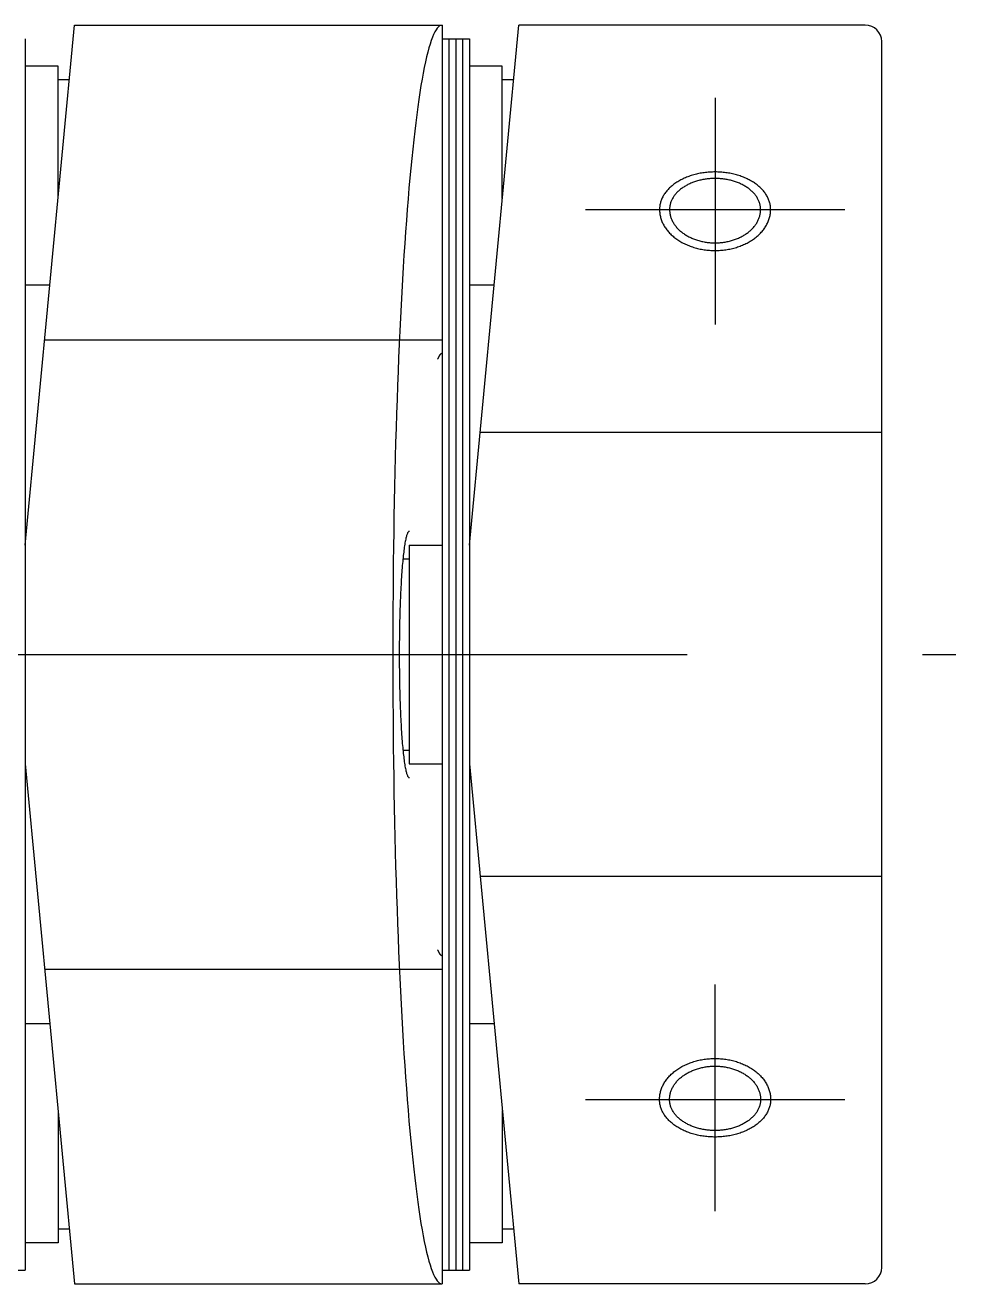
# Model space of a CAD drawing. Extents: x -19 to 116, y -33 to 19.
# Drawn here: x 44.85 to 69.98, y -17 to 17 of the extents above; entities that cross this region are included whole.
import ezdxf

# ---------------------------------------------------------------- set-up
doc = ezdxf.new("R2010")
doc.units = 0
doc.linetypes.add('CENTER', pattern=[50.8, 31.75, -6.35, 6.35, -6.35])
doc.linetypes.add('DASHED', pattern=[19.05, 12.7, -6.35])
doc.layers.get('0').update_dxf_attribs({"linetype": 'CONTINUOUS'})
doc.layers.add('CENTER', color=1, linetype='CENTER')

msp = doc.modelspace()

# ---------------------------------------------------------------- linework, layer by layer
at = {"color": 7, "linetype": 'CONTINUOUS'}
for p, q in [((56.105, 17), (56.105, -17)), ((44.849, 2.957), (46.179, 17)), ((46.179, 17), (56.105, 17)), ((56.844, 2.957), (58.175, 17)), ((67.534, 17), (58.175, 17)), ((44.849, 16.63), (44.849, -16.63)), ((56.105, 16.63), (56.844, 16.63)), ((56.29, 16.63), (56.29, -16.63)), ((56.475, 16.63), (56.475, -16.63)), ((56.66, 16.63), (56.66, -16.63)), ((56.844, 16.63), (56.844, -16.63)), ((67.978, -16.557), (67.978, 16.557)), ((45.736, 15.891), (44.849, 15.891)), ((45.736, 12.319), (45.736, 15.891)), ((57.731, 15.891), (56.844, 15.891)), ((57.731, 12.319), (57.731, 15.891)), ((46.039, 15.522), (45.736, 15.522)), ((58.035, 15.522), (57.731, 15.522)), ((45.514, 9.978), (44.849, 9.978)), ((57.51, 9.978), (56.844, 9.978)), ((55.218, 2.957), (55.218, -2.957)), ((55.218, 2.957), (56.105, 2.957)), ((55.049, 2.587), (55.218, 2.587)), ((56.105, 0), (56.105, -17)), ((55.049, -2.587), (55.218, -2.587)), ((44.849, -2.957), (46.179, -17)), ((55.218, -2.957), (56.105, -2.957)), ((56.844, -2.957), (58.175, -17)), ((56.105, -8.13), (56.105, -17)), ((45.514, -9.978), (44.849, -9.978)), ((57.51, -9.978), (56.844, -9.978)), ((45.736, -12.319), (45.736, -15.891)), ((57.731, -12.319), (57.731, -15.891)), ((46.039, -15.522), (45.736, -15.522)), ((58.035, -15.522), (57.731, -15.522)), ((45.736, -15.891), (44.849, -15.891)), ((57.731, -15.891), (56.844, -15.891)), ((44.11, -16.63), (44.849, -16.63)), ((56.105, -16.63), (56.844, -16.63)), ((46.179, -17), (56.105, -17)), ((67.534, -17), (58.175, -17))]:
    msp.add_line(p, q, dxfattribs=at)
at = {"color": 3, "linetype": 'DASHED'}
for p, q in [((45.374, 8.5), (56.105, 8.5)), ((67.978, 6), (57.133, 6)), ((67.978, -6), (57.133, -6)), ((45.374, -8.5), (56.105, -8.5))]:
    msp.add_line(p, q, dxfattribs=at)
at = {"color": 7, "linetype": 'CONTINUOUS'}
for points in [[(56.105, 17, 0), (56.072, 16.995, 0), (56.04, 16.98, 0), (56.007, 16.954, 0), (55.975, 16.918, 0), (55.942, 16.872, 0), (55.91, 16.816, 0), (55.878, 16.75, 0), (55.846, 16.673, 0), (55.814, 16.587, 0), (55.782, 16.491, 0), (55.75, 16.384, 0), (55.719, 16.268, 0), (55.688, 16.142, 0), (55.657, 16.006, 0), (55.626, 15.861, 0), (55.596, 15.706, 0), (55.566, 15.542, 0), (55.536, 15.368, 0), (55.507, 15.185, 0), (55.478, 14.993, 0), (55.449, 14.791, 0), (55.421, 14.581, 0), (55.393, 14.363, 0), (55.366, 14.135, 0), (55.339, 13.899, 0), (55.313, 13.655, 0), (55.287, 13.402, 0), (55.261, 13.141, 0), (55.236, 12.873, 0), (55.212, 12.596, 0), (55.188, 12.312, 0), (55.164, 12.021, 0), (55.142, 11.722, 0), (55.119, 11.416, 0), (55.098, 11.104, 0), (55.077, 10.785, 0), (55.056, 10.459, 0), (55.036, 10.127, 0), (55.017, 9.789, 0), (54.999, 9.445, 0), (54.981, 9.095, 0), (54.964, 8.74, 0), (54.948, 8.379, 0), (54.932, 8.014, 0), (54.917, 7.643, 0), (54.903, 7.268, 0), (54.889, 6.889, 0), (54.876, 6.506, 0), (54.864, 6.118, 0), (54.852, 5.727, 0), (54.842, 5.333, 0), (54.832, 4.935, 0), (54.823, 4.534, 0), (54.815, 4.131, 0), (54.807, 3.725, 0), (54.8, 3.317, 0), (54.794, 2.906, 0), (54.789, 2.494, 0), (54.785, 2.081, 0), (54.781, 1.666, 0), (54.778, 1.251, 0), (54.776, 0.834, 0), (54.775, 0.417, 0), (54.775, 0, 0), (54.775, -0.417, 0), (54.776, -0.834, 0), (54.778, -1.251, 0), (54.781, -1.666, 0), (54.785, -2.081, 0), (54.789, -2.494, 0), (54.794, -2.906, 0), (54.8, -3.317, 0), (54.807, -3.725, 0), (54.815, -4.131, 0), (54.823, -4.534, 0), (54.832, -4.935, 0), (54.842, -5.333, 0), (54.852, -5.727, 0), (54.864, -6.118, 0), (54.876, -6.506, 0), (54.889, -6.889, 0), (54.903, -7.268, 0), (54.917, -7.643, 0), (54.932, -8.014, 0), (54.948, -8.379, 0), (54.964, -8.74, 0), (54.981, -9.095, 0), (54.999, -9.445, 0), (55.017, -9.789, 0), (55.036, -10.127, 0), (55.056, -10.459, 0), (55.077, -10.785, 0), (55.098, -11.104, 0), (55.119, -11.416, 0), (55.142, -11.722, 0), (55.164, -12.021, 0), (55.188, -12.312, 0), (55.212, -12.596, 0), (55.236, -12.873, 0), (55.261, -13.141, 0), (55.287, -13.402, 0), (55.313, -13.655, 0), (55.339, -13.899, 0), (55.366, -14.135, 0), (55.393, -14.363, 0), (55.421, -14.581, 0), (55.449, -14.791, 0), (55.478, -14.993, 0), (55.507, -15.185, 0), (55.536, -15.368, 0), (55.566, -15.542, 0), (55.596, -15.706, 0), (55.626, -15.861, 0), (55.657, -16.006, 0), (55.688, -16.142, 0), (55.719, -16.268, 0), (55.75, -16.384, 0), (55.782, -16.491, 0), (55.814, -16.587, 0), (55.846, -16.673, 0), (55.878, -16.75, 0), (55.91, -16.816, 0), (55.942, -16.872, 0), (55.975, -16.918, 0), (56.007, -16.954, 0), (56.04, -16.98, 0), (56.072, -16.995, 0), (56.105, -17, 0)], [(64.707, 12.021, 0), (64.707, 12.041, 0), (64.706, 12.062, 0), (64.704, 12.082, 0), (64.701, 12.103, 0), (64.698, 12.123, 0), (64.694, 12.144, 0), (64.689, 12.164, 0), (64.684, 12.184, 0), (64.677, 12.204, 0), (64.67, 12.224, 0), (64.663, 12.244, 0), (64.654, 12.264, 0), (64.645, 12.284, 0), (64.635, 12.303, 0), (64.625, 12.322, 0), (64.614, 12.341, 0), (64.602, 12.36, 0), (64.589, 12.379, 0), (64.576, 12.398, 0), (64.562, 12.416, 0), (64.547, 12.434, 0), (64.532, 12.452, 0), (64.516, 12.469, 0), (64.5, 12.486, 0), (64.483, 12.503, 0), (64.465, 12.52, 0), (64.447, 12.536, 0), (64.428, 12.552, 0), (64.409, 12.568, 0), (64.389, 12.584, 0), (64.368, 12.599, 0), (64.347, 12.613, 0), (64.326, 12.628, 0), (64.303, 12.642, 0), (64.281, 12.655, 0), (64.258, 12.668, 0), (64.234, 12.681, 0), (64.21, 12.694, 0), (64.186, 12.706, 0), (64.161, 12.717, 0), (64.135, 12.729, 0), (64.11, 12.739, 0), (64.084, 12.75, 0), (64.057, 12.76, 0), (64.031, 12.769, 0), (64.003, 12.778, 0), (63.976, 12.787, 0), (63.948, 12.795, 0), (63.92, 12.803, 0), (63.892, 12.81, 0), (63.863, 12.816, 0), (63.835, 12.823, 0), (63.806, 12.828, 0), (63.776, 12.834, 0), (63.747, 12.838, 0), (63.718, 12.843, 0), (63.688, 12.846, 0), (63.658, 12.85, 0), (63.628, 12.852, 0), (63.598, 12.855, 0), (63.568, 12.857, 0), (63.538, 12.858, 0), (63.508, 12.858, 0), (63.478, 12.859, 0), (63.448, 12.858, 0), (63.417, 12.858, 0), (63.387, 12.857, 0), (63.357, 12.855, 0), (63.327, 12.852, 0), (63.297, 12.85, 0), (63.268, 12.846, 0), (63.238, 12.843, 0), (63.208, 12.838, 0), (63.179, 12.834, 0), (63.15, 12.828, 0), (63.121, 12.823, 0), (63.092, 12.816, 0), (63.064, 12.81, 0), (63.035, 12.803, 0), (63.007, 12.795, 0), (62.98, 12.787, 0), (62.952, 12.778, 0), (62.925, 12.769, 0), (62.898, 12.76, 0), (62.872, 12.75, 0), (62.846, 12.739, 0), (62.82, 12.729, 0), (62.795, 12.717, 0), (62.77, 12.706, 0), (62.745, 12.694, 0), (62.721, 12.681, 0), (62.698, 12.668, 0), (62.675, 12.655, 0), (62.652, 12.642, 0), (62.63, 12.628, 0), (62.608, 12.613, 0), (62.587, 12.599, 0), (62.567, 12.584, 0), (62.547, 12.568, 0), (62.527, 12.552, 0), (62.508, 12.536, 0), (62.49, 12.52, 0), (62.472, 12.503, 0), (62.456, 12.486, 0), (62.439, 12.469, 0), (62.423, 12.452, 0), (62.408, 12.434, 0), (62.393, 12.416, 0), (62.38, 12.398, 0), (62.366, 12.379, 0), (62.354, 12.36, 0), (62.342, 12.341, 0), (62.331, 12.322, 0), (62.32, 12.303, 0), (62.31, 12.284, 0), (62.301, 12.264, 0), (62.293, 12.244, 0), (62.285, 12.224, 0), (62.278, 12.204, 0), (62.272, 12.184, 0), (62.266, 12.164, 0), (62.262, 12.144, 0), (62.258, 12.123, 0), (62.254, 12.103, 0), (62.252, 12.082, 0), (62.25, 12.062, 0), (62.249, 12.041, 0), (62.248, 12.021, 0)], [(62.248, 12.021, 0), (62.249, 11.999, 0), (62.25, 11.977, 0), (62.252, 11.954, 0), (62.254, 11.932, 0), (62.258, 11.911, 0), (62.262, 11.889, 0), (62.266, 11.867, 0), (62.272, 11.845, 0), (62.278, 11.823, 0), (62.285, 11.802, 0), (62.293, 11.78, 0), (62.301, 11.759, 0), (62.31, 11.738, 0), (62.32, 11.717, 0), (62.331, 11.697, 0), (62.342, 11.676, 0), (62.354, 11.656, 0), (62.366, 11.636, 0), (62.38, 11.616, 0), (62.393, 11.596, 0), (62.408, 11.577, 0), (62.423, 11.558, 0), (62.439, 11.539, 0), (62.456, 11.52, 0), (62.472, 11.502, 0), (62.49, 11.484, 0), (62.508, 11.467, 0), (62.527, 11.449, 0), (62.547, 11.432, 0), (62.567, 11.416, 0), (62.587, 11.4, 0), (62.608, 11.384, 0), (62.63, 11.368, 0), (62.652, 11.353, 0), (62.675, 11.339, 0), (62.698, 11.324, 0), (62.721, 11.311, 0), (62.745, 11.297, 0), (62.77, 11.284, 0), (62.795, 11.272, 0), (62.82, 11.26, 0), (62.846, 11.248, 0), (62.872, 11.237, 0), (62.898, 11.226, 0), (62.925, 11.216, 0), (62.952, 11.206, 0), (62.98, 11.197, 0), (63.007, 11.188, 0), (63.035, 11.18, 0), (63.064, 11.173, 0), (63.092, 11.165, 0), (63.121, 11.159, 0), (63.15, 11.153, 0), (63.179, 11.147, 0), (63.208, 11.142, 0), (63.238, 11.137, 0), (63.268, 11.133, 0), (63.297, 11.13, 0), (63.327, 11.127, 0), (63.357, 11.124, 0), (63.387, 11.122, 0), (63.417, 11.121, 0), (63.448, 11.12, 0), (63.478, 11.12, 0), (63.508, 11.12, 0), (63.538, 11.121, 0), (63.568, 11.122, 0), (63.598, 11.124, 0), (63.628, 11.127, 0), (63.658, 11.13, 0), (63.688, 11.133, 0), (63.718, 11.137, 0), (63.747, 11.142, 0), (63.776, 11.147, 0), (63.806, 11.153, 0), (63.835, 11.159, 0), (63.863, 11.165, 0), (63.892, 11.173, 0), (63.92, 11.18, 0), (63.948, 11.188, 0), (63.976, 11.197, 0), (64.003, 11.206, 0), (64.031, 11.216, 0), (64.057, 11.226, 0), (64.084, 11.237, 0), (64.11, 11.248, 0), (64.135, 11.26, 0), (64.161, 11.272, 0), (64.186, 11.284, 0), (64.21, 11.297, 0), (64.234, 11.311, 0), (64.258, 11.324, 0), (64.281, 11.339, 0), (64.303, 11.353, 0), (64.326, 11.368, 0), (64.347, 11.384, 0), (64.368, 11.4, 0), (64.389, 11.416, 0), (64.409, 11.432, 0), (64.428, 11.449, 0), (64.447, 11.467, 0), (64.465, 11.484, 0), (64.483, 11.502, 0), (64.5, 11.52, 0), (64.516, 11.539, 0), (64.532, 11.558, 0), (64.547, 11.577, 0), (64.562, 11.596, 0), (64.576, 11.616, 0), (64.589, 11.636, 0), (64.602, 11.656, 0), (64.614, 11.676, 0), (64.625, 11.697, 0), (64.635, 11.717, 0), (64.645, 11.738, 0), (64.654, 11.759, 0), (64.663, 11.78, 0), (64.67, 11.802, 0), (64.677, 11.823, 0), (64.684, 11.845, 0), (64.689, 11.867, 0), (64.694, 11.889, 0), (64.698, 11.911, 0), (64.701, 11.932, 0), (64.704, 11.954, 0), (64.706, 11.977, 0), (64.707, 11.999, 0), (64.707, 12.021, 0)], [(56.105, 8.13, 0), (56.104, 8.13, 0), (56.103, 8.13, 0), (56.102, 8.13, 0), (56.101, 8.13, 0), (56.1, 8.13, 0), (56.099, 8.13, 0), (56.098, 8.13, 0), (56.097, 8.13, 0), (56.096, 8.13, 0), (56.096, 8.129, 0), (56.095, 8.129, 0), (56.094, 8.129, 0), (56.093, 8.129, 0), (56.092, 8.129, 0), (56.091, 8.128, 0), (56.09, 8.128, 0), (56.089, 8.128, 0), (56.088, 8.127, 0), (56.087, 8.127, 0), (56.086, 8.127, 0), (56.085, 8.126, 0), (56.084, 8.126, 0), (56.083, 8.125, 0), (56.082, 8.125, 0), (56.081, 8.124, 0), (56.08, 8.124, 0), (56.079, 8.124, 0), (56.078, 8.123, 0), (56.077, 8.122, 0), (56.076, 8.122, 0), (56.075, 8.121, 0), (56.074, 8.121, 0), (56.074, 8.12, 0), (56.072, 8.119, 0), (56.072, 8.119, 0), (56.071, 8.118, 0), (56.07, 8.117, 0), (56.069, 8.117, 0), (56.068, 8.116, 0), (56.067, 8.115, 0), (56.066, 8.114, 0), (56.065, 8.114, 0), (56.064, 8.113, 0), (56.063, 8.112, 0), (56.062, 8.111, 0), (56.061, 8.11, 0), (56.06, 8.109, 0), (56.059, 8.109, 0), (56.058, 8.108, 0), (56.057, 8.107, 0), (56.056, 8.106, 0), (56.055, 8.105, 0), (56.054, 8.104, 0), (56.053, 8.103, 0), (56.052, 8.102, 0), (56.051, 8.101, 0), (56.05, 8.1, 0), (56.05, 8.099, 0), (56.048, 8.097, 0), (56.048, 8.096, 0), (56.047, 8.095, 0), (56.046, 8.094, 0), (56.045, 8.093, 0), (56.044, 8.092, 0), (56.043, 8.09, 0), (56.042, 8.089, 0), (56.041, 8.088, 0), (56.04, 8.087, 0), (56.039, 8.085, 0), (56.038, 8.084, 0), (56.037, 8.083, 0), (56.036, 8.081, 0), (56.035, 8.08, 0), (56.034, 8.078, 0), (56.033, 8.077, 0), (56.032, 8.076, 0), (56.031, 8.074, 0), (56.03, 8.073, 0), (56.029, 8.071, 0), (56.028, 8.07, 0), (56.028, 8.068, 0), (56.026, 8.067, 0), (56.026, 8.065, 0), (56.025, 8.064, 0), (56.024, 8.062, 0), (56.023, 8.06, 0), (56.022, 8.059, 0), (56.021, 8.057, 0), (56.02, 8.055, 0), (56.019, 8.054, 0), (56.018, 8.052, 0), (56.017, 8.05, 0), (56.016, 8.048, 0), (56.015, 8.047, 0), (56.014, 8.045, 0), (56.013, 8.043, 0), (56.012, 8.041, 0), (56.011, 8.039, 0), (56.01, 8.038, 0), (56.009, 8.036, 0), (56.008, 8.034, 0), (56.008, 8.032, 0), (56.007, 8.03, 0), (56.006, 8.028, 0), (56.005, 8.026, 0), (56.004, 8.024, 0), (56.003, 8.022, 0), (56.002, 8.02, 0), (56.001, 8.018, 0), (56, 8.016, 0), (55.999, 8.014, 0), (55.998, 8.012, 0), (55.997, 8.009, 0), (55.996, 8.007, 0), (55.995, 8.005, 0), (55.994, 8.003, 0), (55.993, 8.001, 0), (55.992, 7.999, 0), (55.991, 7.996, 0), (55.99, 7.994, 0), (55.989, 7.992, 0), (55.989, 7.989, 0), (55.988, 7.987, 0), (55.987, 7.985, 0), (55.986, 7.982, 0), (55.985, 7.98, 0), (55.984, 7.978, 0), (55.983, 7.975, 0)], [(55.229, 3.323, 0), (55.223, 3.326, 0), (55.216, 3.326, 0), (55.209, 3.324, 0), (55.202, 3.32, 0), (55.196, 3.314, 0), (55.189, 3.306, 0), (55.182, 3.296, 0), (55.175, 3.284, 0), (55.169, 3.269, 0), (55.162, 3.253, 0), (55.156, 3.234, 0), (55.149, 3.214, 0), (55.142, 3.191, 0), (55.136, 3.166, 0), (55.13, 3.14, 0), (55.123, 3.111, 0), (55.117, 3.081, 0), (55.111, 3.048, 0), (55.104, 3.013, 0), (55.098, 2.977, 0), (55.092, 2.939, 0), (55.086, 2.899, 0), (55.081, 2.857, 0), (55.075, 2.813, 0), (55.069, 2.767, 0), (55.063, 2.72, 0), (55.058, 2.671, 0), (55.053, 2.62, 0), (55.047, 2.567, 0), (55.042, 2.513, 0), (55.037, 2.458, 0), (55.032, 2.4, 0), (55.027, 2.342, 0), (55.023, 2.281, 0), (55.018, 2.22, 0), (55.014, 2.157, 0), (55.009, 2.092, 0), (55.005, 2.026, 0), (55.001, 1.959, 0), (54.997, 1.891, 0), (54.993, 1.821, 0), (54.99, 1.751, 0), (54.986, 1.679, 0), (54.983, 1.606, 0), (54.98, 1.532, 0), (54.977, 1.457, 0), (54.974, 1.381, 0), (54.971, 1.305, 0), (54.968, 1.227, 0), (54.966, 1.149, 0), (54.964, 1.07, 0), (54.962, 0.99, 0), (54.96, 0.91, 0), (54.958, 0.829, 0), (54.956, 0.748, 0), (54.955, 0.666, 0), (54.953, 0.584, 0), (54.952, 0.501, 0), (54.952, 0.418, 0), (54.951, 0.335, 0), (54.95, 0.251, 0), (54.95, 0.168, 0), (54.949, 0.084, 0), (54.949, 0, 0), (54.949, -0.084, 0), (54.95, -0.168, 0), (54.95, -0.251, 0), (54.951, -0.335, 0), (54.952, -0.418, 0), (54.952, -0.501, 0), (54.953, -0.584, 0), (54.955, -0.666, 0), (54.956, -0.748, 0), (54.958, -0.829, 0), (54.96, -0.91, 0), (54.962, -0.99, 0), (54.964, -1.07, 0), (54.966, -1.149, 0), (54.968, -1.227, 0), (54.971, -1.305, 0), (54.974, -1.381, 0), (54.977, -1.457, 0), (54.98, -1.532, 0), (54.983, -1.606, 0), (54.986, -1.679, 0), (54.99, -1.751, 0), (54.993, -1.821, 0), (54.997, -1.891, 0), (55.001, -1.959, 0), (55.005, -2.026, 0), (55.009, -2.092, 0), (55.014, -2.157, 0), (55.018, -2.22, 0), (55.023, -2.281, 0), (55.027, -2.342, 0), (55.032, -2.4, 0), (55.037, -2.458, 0), (55.042, -2.513, 0), (55.047, -2.567, 0), (55.053, -2.62, 0), (55.058, -2.671, 0), (55.063, -2.72, 0), (55.069, -2.767, 0), (55.075, -2.813, 0), (55.081, -2.857, 0), (55.086, -2.899, 0), (55.092, -2.939, 0), (55.098, -2.977, 0), (55.104, -3.013, 0), (55.111, -3.048, 0), (55.117, -3.081, 0), (55.123, -3.111, 0), (55.13, -3.14, 0), (55.136, -3.166, 0), (55.142, -3.191, 0), (55.149, -3.214, 0), (55.156, -3.234, 0), (55.162, -3.253, 0), (55.169, -3.269, 0), (55.175, -3.284, 0), (55.182, -3.296, 0), (55.189, -3.306, 0), (55.196, -3.314, 0), (55.202, -3.32, 0), (55.209, -3.324, 0), (55.216, -3.326, 0), (55.223, -3.326, 0), (55.229, -3.323, 0)], [(55.983, -7.975, 0), (55.984, -7.978, 0), (55.985, -7.98, 0), (55.986, -7.982, 0), (55.987, -7.985, 0), (55.988, -7.987, 0), (55.989, -7.989, 0), (55.989, -7.992, 0), (55.99, -7.994, 0), (55.991, -7.996, 0), (55.992, -7.999, 0), (55.993, -8.001, 0), (55.994, -8.003, 0), (55.995, -8.005, 0), (55.996, -8.007, 0), (55.997, -8.009, 0), (55.998, -8.012, 0), (55.999, -8.014, 0), (56, -8.016, 0), (56.001, -8.018, 0), (56.002, -8.02, 0), (56.003, -8.022, 0), (56.004, -8.024, 0), (56.005, -8.026, 0), (56.006, -8.028, 0), (56.007, -8.03, 0), (56.008, -8.032, 0), (56.008, -8.034, 0), (56.009, -8.036, 0), (56.01, -8.038, 0), (56.011, -8.039, 0), (56.012, -8.041, 0), (56.013, -8.043, 0), (56.014, -8.045, 0), (56.015, -8.047, 0), (56.016, -8.048, 0), (56.017, -8.05, 0), (56.018, -8.052, 0), (56.019, -8.054, 0), (56.02, -8.055, 0), (56.021, -8.057, 0), (56.022, -8.059, 0), (56.023, -8.06, 0), (56.024, -8.062, 0), (56.025, -8.064, 0), (56.026, -8.065, 0), (56.026, -8.067, 0), (56.028, -8.068, 0), (56.028, -8.07, 0), (56.029, -8.071, 0), (56.03, -8.073, 0), (56.031, -8.074, 0), (56.032, -8.076, 0), (56.033, -8.077, 0), (56.034, -8.078, 0), (56.035, -8.08, 0), (56.036, -8.081, 0), (56.037, -8.083, 0), (56.038, -8.084, 0), (56.039, -8.085, 0), (56.04, -8.087, 0), (56.041, -8.088, 0), (56.042, -8.089, 0), (56.043, -8.09, 0), (56.044, -8.092, 0), (56.045, -8.093, 0), (56.046, -8.094, 0), (56.047, -8.095, 0), (56.048, -8.096, 0), (56.048, -8.097, 0), (56.05, -8.099, 0), (56.05, -8.1, 0), (56.051, -8.101, 0), (56.052, -8.102, 0), (56.053, -8.103, 0), (56.054, -8.104, 0), (56.055, -8.105, 0), (56.056, -8.106, 0), (56.057, -8.107, 0), (56.058, -8.108, 0), (56.059, -8.109, 0), (56.06, -8.109, 0), (56.061, -8.11, 0), (56.062, -8.111, 0), (56.063, -8.112, 0), (56.064, -8.113, 0), (56.065, -8.114, 0), (56.066, -8.114, 0), (56.067, -8.115, 0), (56.068, -8.116, 0), (56.069, -8.117, 0), (56.07, -8.117, 0), (56.071, -8.118, 0), (56.072, -8.119, 0), (56.072, -8.119, 0), (56.074, -8.12, 0), (56.074, -8.121, 0), (56.075, -8.121, 0), (56.076, -8.122, 0), (56.077, -8.122, 0), (56.078, -8.123, 0), (56.079, -8.124, 0), (56.08, -8.124, 0), (56.081, -8.124, 0), (56.082, -8.125, 0), (56.083, -8.125, 0), (56.084, -8.126, 0), (56.085, -8.126, 0), (56.086, -8.127, 0), (56.087, -8.127, 0), (56.088, -8.127, 0), (56.089, -8.128, 0), (56.09, -8.128, 0), (56.091, -8.128, 0), (56.092, -8.129, 0), (56.093, -8.129, 0), (56.094, -8.129, 0), (56.095, -8.129, 0), (56.096, -8.129, 0), (56.096, -8.13, 0), (56.097, -8.13, 0), (56.098, -8.13, 0), (56.099, -8.13, 0), (56.1, -8.13, 0), (56.101, -8.13, 0), (56.102, -8.13, 0), (56.103, -8.13, 0), (56.104, -8.13, 0), (56.105, -8.13, 0)], [(62.248, -12.021, 0), (62.249, -11.999, 0), (62.25, -11.977, 0), (62.252, -11.954, 0), (62.254, -11.932, 0), (62.258, -11.911, 0), (62.262, -11.889, 0), (62.266, -11.867, 0), (62.272, -11.845, 0), (62.278, -11.823, 0), (62.285, -11.802, 0), (62.293, -11.78, 0), (62.301, -11.759, 0), (62.31, -11.738, 0), (62.32, -11.717, 0), (62.331, -11.697, 0), (62.342, -11.676, 0), (62.354, -11.656, 0), (62.366, -11.636, 0), (62.38, -11.616, 0), (62.393, -11.596, 0), (62.408, -11.577, 0), (62.423, -11.558, 0), (62.439, -11.539, 0), (62.456, -11.52, 0), (62.472, -11.502, 0), (62.49, -11.484, 0), (62.508, -11.467, 0), (62.527, -11.449, 0), (62.547, -11.432, 0), (62.567, -11.416, 0), (62.587, -11.4, 0), (62.608, -11.384, 0), (62.63, -11.368, 0), (62.652, -11.353, 0), (62.675, -11.339, 0), (62.698, -11.324, 0), (62.721, -11.311, 0), (62.745, -11.297, 0), (62.77, -11.284, 0), (62.795, -11.272, 0), (62.82, -11.26, 0), (62.846, -11.248, 0), (62.872, -11.237, 0), (62.898, -11.226, 0), (62.925, -11.216, 0), (62.952, -11.206, 0), (62.98, -11.197, 0), (63.007, -11.188, 0), (63.035, -11.18, 0), (63.064, -11.173, 0), (63.092, -11.165, 0), (63.121, -11.159, 0), (63.15, -11.153, 0), (63.179, -11.147, 0), (63.208, -11.142, 0), (63.238, -11.137, 0), (63.268, -11.133, 0), (63.297, -11.13, 0), (63.327, -11.127, 0), (63.357, -11.124, 0), (63.387, -11.122, 0), (63.417, -11.121, 0), (63.448, -11.12, 0), (63.478, -11.12, 0), (63.508, -11.12, 0), (63.538, -11.121, 0), (63.568, -11.122, 0), (63.598, -11.124, 0), (63.628, -11.127, 0), (63.658, -11.13, 0), (63.688, -11.133, 0), (63.718, -11.137, 0), (63.747, -11.142, 0), (63.776, -11.147, 0), (63.806, -11.153, 0), (63.835, -11.159, 0), (63.863, -11.165, 0), (63.892, -11.173, 0), (63.92, -11.18, 0), (63.948, -11.188, 0), (63.976, -11.197, 0), (64.003, -11.206, 0), (64.031, -11.216, 0), (64.057, -11.226, 0), (64.084, -11.237, 0), (64.11, -11.248, 0), (64.135, -11.26, 0), (64.161, -11.272, 0), (64.186, -11.284, 0), (64.21, -11.297, 0), (64.234, -11.311, 0), (64.258, -11.324, 0), (64.281, -11.339, 0), (64.303, -11.353, 0), (64.326, -11.368, 0), (64.347, -11.384, 0), (64.368, -11.4, 0), (64.389, -11.416, 0), (64.409, -11.432, 0), (64.428, -11.449, 0), (64.447, -11.467, 0), (64.465, -11.484, 0), (64.483, -11.502, 0), (64.5, -11.52, 0), (64.516, -11.539, 0), (64.532, -11.558, 0), (64.547, -11.577, 0), (64.562, -11.596, 0), (64.576, -11.616, 0), (64.589, -11.636, 0), (64.602, -11.656, 0), (64.614, -11.676, 0), (64.625, -11.697, 0), (64.635, -11.717, 0), (64.645, -11.738, 0), (64.654, -11.759, 0), (64.663, -11.78, 0), (64.67, -11.802, 0), (64.677, -11.823, 0), (64.684, -11.845, 0), (64.689, -11.867, 0), (64.694, -11.889, 0), (64.698, -11.911, 0), (64.701, -11.932, 0), (64.704, -11.954, 0), (64.706, -11.977, 0), (64.707, -11.999, 0), (64.707, -12.021, 0)], [(64.707, -12.021, 0), (64.707, -12.041, 0), (64.706, -12.062, 0), (64.704, -12.082, 0), (64.701, -12.103, 0), (64.698, -12.123, 0), (64.694, -12.144, 0), (64.689, -12.164, 0), (64.684, -12.184, 0), (64.677, -12.204, 0), (64.67, -12.224, 0), (64.663, -12.244, 0), (64.654, -12.264, 0), (64.645, -12.284, 0), (64.635, -12.303, 0), (64.625, -12.322, 0), (64.614, -12.341, 0), (64.602, -12.36, 0), (64.589, -12.379, 0), (64.576, -12.398, 0), (64.562, -12.416, 0), (64.547, -12.434, 0), (64.532, -12.452, 0), (64.516, -12.469, 0), (64.5, -12.486, 0), (64.483, -12.503, 0), (64.465, -12.52, 0), (64.447, -12.536, 0), (64.428, -12.552, 0), (64.409, -12.568, 0), (64.389, -12.584, 0), (64.368, -12.599, 0), (64.347, -12.613, 0), (64.326, -12.628, 0), (64.303, -12.642, 0), (64.281, -12.655, 0), (64.258, -12.668, 0), (64.234, -12.681, 0), (64.21, -12.694, 0), (64.186, -12.706, 0), (64.161, -12.717, 0), (64.135, -12.729, 0), (64.11, -12.739, 0), (64.084, -12.75, 0), (64.057, -12.76, 0), (64.031, -12.769, 0), (64.003, -12.778, 0), (63.976, -12.787, 0), (63.948, -12.795, 0), (63.92, -12.803, 0), (63.892, -12.81, 0), (63.863, -12.816, 0), (63.835, -12.823, 0), (63.806, -12.828, 0), (63.776, -12.834, 0), (63.747, -12.838, 0), (63.718, -12.843, 0), (63.688, -12.846, 0), (63.658, -12.85, 0), (63.628, -12.852, 0), (63.598, -12.855, 0), (63.568, -12.857, 0), (63.538, -12.858, 0), (63.508, -12.858, 0), (63.478, -12.859, 0), (63.448, -12.858, 0), (63.417, -12.858, 0), (63.387, -12.857, 0), (63.357, -12.855, 0), (63.327, -12.852, 0), (63.297, -12.85, 0), (63.268, -12.846, 0), (63.238, -12.843, 0), (63.208, -12.838, 0), (63.179, -12.834, 0), (63.15, -12.828, 0), (63.121, -12.823, 0), (63.092, -12.816, 0), (63.064, -12.81, 0), (63.035, -12.803, 0), (63.007, -12.795, 0), (62.98, -12.787, 0), (62.952, -12.778, 0), (62.925, -12.769, 0), (62.898, -12.76, 0), (62.872, -12.75, 0), (62.846, -12.739, 0), (62.82, -12.729, 0), (62.795, -12.717, 0), (62.77, -12.706, 0), (62.745, -12.694, 0), (62.721, -12.681, 0), (62.698, -12.668, 0), (62.675, -12.655, 0), (62.652, -12.642, 0), (62.63, -12.628, 0), (62.608, -12.613, 0), (62.587, -12.599, 0), (62.567, -12.584, 0), (62.547, -12.568, 0), (62.527, -12.552, 0), (62.508, -12.536, 0), (62.49, -12.52, 0), (62.472, -12.503, 0), (62.456, -12.486, 0), (62.439, -12.469, 0), (62.423, -12.452, 0), (62.408, -12.434, 0), (62.393, -12.416, 0), (62.38, -12.398, 0), (62.366, -12.379, 0), (62.354, -12.36, 0), (62.342, -12.341, 0), (62.331, -12.322, 0), (62.32, -12.303, 0), (62.31, -12.284, 0), (62.301, -12.264, 0), (62.293, -12.244, 0), (62.285, -12.224, 0), (62.278, -12.204, 0), (62.272, -12.184, 0), (62.266, -12.164, 0), (62.262, -12.144, 0), (62.258, -12.123, 0), (62.254, -12.103, 0), (62.252, -12.082, 0), (62.25, -12.062, 0), (62.249, -12.041, 0), (62.248, -12.021, 0)]]:
    msp.add_polyline3d(points, dxfattribs=at)
at = {"color": 3, "linetype": 'CONTINUOUS'}
for points in [[(64.978, 12.021, 0), (64.977, 12.046, 0), (64.976, 12.071, 0), (64.974, 12.095, 0), (64.971, 12.12, 0), (64.966, 12.145, 0), (64.962, 12.17, 0), (64.956, 12.194, 0), (64.949, 12.219, 0), (64.941, 12.243, 0), (64.933, 12.267, 0), (64.923, 12.291, 0), (64.913, 12.315, 0), (64.902, 12.339, 0), (64.89, 12.362, 0), (64.877, 12.386, 0), (64.864, 12.409, 0), (64.849, 12.432, 0), (64.834, 12.454, 0), (64.818, 12.477, 0), (64.801, 12.499, 0), (64.783, 12.521, 0), (64.764, 12.542, 0), (64.745, 12.563, 0), (64.725, 12.584, 0), (64.704, 12.605, 0), (64.683, 12.625, 0), (64.66, 12.645, 0), (64.637, 12.664, 0), (64.614, 12.683, 0), (64.589, 12.702, 0), (64.564, 12.72, 0), (64.538, 12.738, 0), (64.512, 12.755, 0), (64.485, 12.772, 0), (64.457, 12.789, 0), (64.429, 12.805, 0), (64.401, 12.82, 0), (64.371, 12.835, 0), (64.341, 12.85, 0), (64.311, 12.864, 0), (64.28, 12.877, 0), (64.249, 12.89, 0), (64.217, 12.903, 0), (64.185, 12.915, 0), (64.152, 12.926, 0), (64.119, 12.937, 0), (64.086, 12.948, 0), (64.052, 12.957, 0), (64.018, 12.967, 0), (63.983, 12.975, 0), (63.948, 12.983, 0), (63.913, 12.991, 0), (63.878, 12.998, 0), (63.842, 13.004, 0), (63.806, 13.01, 0), (63.77, 13.015, 0), (63.734, 13.02, 0), (63.698, 13.024, 0), (63.661, 13.027, 0), (63.625, 13.03, 0), (63.588, 13.032, 0), (63.551, 13.033, 0), (63.515, 13.034, 0), (63.478, 13.035, 0), (63.441, 13.034, 0), (63.404, 13.033, 0), (63.367, 13.032, 0), (63.331, 13.03, 0), (63.294, 13.027, 0), (63.258, 13.024, 0), (63.221, 13.02, 0), (63.185, 13.015, 0), (63.149, 13.01, 0), (63.113, 13.004, 0), (63.078, 12.998, 0), (63.042, 12.991, 0), (63.007, 12.983, 0), (62.972, 12.975, 0), (62.938, 12.967, 0), (62.904, 12.957, 0), (62.87, 12.948, 0), (62.836, 12.937, 0), (62.803, 12.926, 0), (62.771, 12.915, 0), (62.738, 12.903, 0), (62.707, 12.89, 0), (62.675, 12.877, 0), (62.644, 12.864, 0), (62.614, 12.85, 0), (62.584, 12.835, 0), (62.555, 12.82, 0), (62.526, 12.805, 0), (62.498, 12.789, 0), (62.47, 12.772, 0), (62.444, 12.755, 0), (62.417, 12.738, 0), (62.391, 12.72, 0), (62.366, 12.702, 0), (62.342, 12.683, 0), (62.318, 12.664, 0), (62.295, 12.645, 0), (62.273, 12.625, 0), (62.251, 12.605, 0), (62.231, 12.584, 0), (62.211, 12.563, 0), (62.191, 12.542, 0), (62.173, 12.521, 0), (62.155, 12.499, 0), (62.138, 12.477, 0), (62.122, 12.454, 0), (62.106, 12.432, 0), (62.092, 12.409, 0), (62.078, 12.386, 0), (62.066, 12.362, 0), (62.053, 12.339, 0), (62.042, 12.315, 0), (62.032, 12.291, 0), (62.023, 12.267, 0), (62.014, 12.243, 0), (62.007, 12.219, 0), (62, 12.194, 0), (61.994, 12.17, 0), (61.989, 12.145, 0), (61.985, 12.12, 0), (61.982, 12.095, 0), (61.98, 12.071, 0), (61.978, 12.046, 0), (61.978, 12.021, 0)], [(61.978, 12.021, 0), (61.978, 11.994, 0), (61.98, 11.966, 0), (61.982, 11.939, 0), (61.985, 11.912, 0), (61.989, 11.885, 0), (61.994, 11.858, 0), (62, 11.832, 0), (62.007, 11.805, 0), (62.014, 11.778, 0), (62.023, 11.752, 0), (62.032, 11.725, 0), (62.042, 11.699, 0), (62.053, 11.673, 0), (62.066, 11.648, 0), (62.078, 11.622, 0), (62.092, 11.597, 0), (62.106, 11.572, 0), (62.122, 11.547, 0), (62.138, 11.523, 0), (62.155, 11.499, 0), (62.173, 11.475, 0), (62.191, 11.451, 0), (62.211, 11.428, 0), (62.231, 11.405, 0), (62.251, 11.383, 0), (62.273, 11.361, 0), (62.295, 11.339, 0), (62.318, 11.318, 0), (62.342, 11.297, 0), (62.366, 11.277, 0), (62.391, 11.257, 0), (62.417, 11.238, 0), (62.444, 11.219, 0), (62.47, 11.2, 0), (62.498, 11.182, 0), (62.526, 11.165, 0), (62.555, 11.148, 0), (62.584, 11.131, 0), (62.614, 11.115, 0), (62.644, 11.1, 0), (62.675, 11.085, 0), (62.707, 11.071, 0), (62.738, 11.057, 0), (62.771, 11.044, 0), (62.803, 11.031, 0), (62.836, 11.02, 0), (62.87, 11.008, 0), (62.904, 10.998, 0), (62.938, 10.988, 0), (62.972, 10.978, 0), (63.007, 10.969, 0), (63.042, 10.961, 0), (63.078, 10.953, 0), (63.113, 10.947, 0), (63.149, 10.94, 0), (63.185, 10.935, 0), (63.221, 10.93, 0), (63.258, 10.925, 0), (63.294, 10.922, 0), (63.331, 10.919, 0), (63.367, 10.916, 0), (63.404, 10.915, 0), (63.441, 10.914, 0), (63.478, 10.913, 0), (63.515, 10.914, 0), (63.551, 10.915, 0), (63.588, 10.916, 0), (63.625, 10.919, 0), (63.661, 10.922, 0), (63.698, 10.925, 0), (63.734, 10.93, 0), (63.77, 10.935, 0), (63.806, 10.94, 0), (63.842, 10.947, 0), (63.878, 10.953, 0), (63.913, 10.961, 0), (63.948, 10.969, 0), (63.983, 10.978, 0), (64.018, 10.988, 0), (64.052, 10.998, 0), (64.086, 11.008, 0), (64.119, 11.02, 0), (64.152, 11.031, 0), (64.185, 11.044, 0), (64.217, 11.057, 0), (64.249, 11.071, 0), (64.28, 11.085, 0), (64.311, 11.1, 0), (64.341, 11.115, 0), (64.371, 11.131, 0), (64.401, 11.148, 0), (64.429, 11.165, 0), (64.457, 11.182, 0), (64.485, 11.2, 0), (64.512, 11.219, 0), (64.538, 11.238, 0), (64.564, 11.257, 0), (64.589, 11.277, 0), (64.614, 11.297, 0), (64.637, 11.318, 0), (64.66, 11.339, 0), (64.683, 11.361, 0), (64.704, 11.383, 0), (64.725, 11.405, 0), (64.745, 11.428, 0), (64.764, 11.451, 0), (64.783, 11.475, 0), (64.801, 11.499, 0), (64.818, 11.523, 0), (64.834, 11.547, 0), (64.849, 11.572, 0), (64.864, 11.597, 0), (64.877, 11.622, 0), (64.89, 11.648, 0), (64.902, 11.673, 0), (64.913, 11.699, 0), (64.923, 11.725, 0), (64.933, 11.752, 0), (64.941, 11.778, 0), (64.949, 11.805, 0), (64.956, 11.832, 0), (64.962, 11.858, 0), (64.966, 11.885, 0), (64.971, 11.912, 0), (64.974, 11.939, 0), (64.976, 11.966, 0), (64.977, 11.994, 0), (64.978, 12.021, 0)], [(61.978, -12.021, 0), (61.978, -11.994, 0), (61.98, -11.966, 0), (61.982, -11.939, 0), (61.985, -11.912, 0), (61.989, -11.885, 0), (61.994, -11.858, 0), (62, -11.832, 0), (62.007, -11.805, 0), (62.014, -11.778, 0), (62.023, -11.752, 0), (62.032, -11.725, 0), (62.042, -11.699, 0), (62.053, -11.673, 0), (62.066, -11.648, 0), (62.078, -11.622, 0), (62.092, -11.597, 0), (62.106, -11.572, 0), (62.122, -11.547, 0), (62.138, -11.523, 0), (62.155, -11.499, 0), (62.173, -11.475, 0), (62.191, -11.451, 0), (62.211, -11.428, 0), (62.231, -11.405, 0), (62.251, -11.383, 0), (62.273, -11.361, 0), (62.295, -11.339, 0), (62.318, -11.318, 0), (62.342, -11.297, 0), (62.366, -11.277, 0), (62.391, -11.257, 0), (62.417, -11.238, 0), (62.444, -11.219, 0), (62.47, -11.2, 0), (62.498, -11.182, 0), (62.526, -11.165, 0), (62.555, -11.148, 0), (62.584, -11.131, 0), (62.614, -11.115, 0), (62.644, -11.1, 0), (62.675, -11.085, 0), (62.707, -11.071, 0), (62.738, -11.057, 0), (62.771, -11.044, 0), (62.803, -11.031, 0), (62.836, -11.02, 0), (62.87, -11.008, 0), (62.904, -10.998, 0), (62.938, -10.988, 0), (62.972, -10.978, 0), (63.007, -10.969, 0), (63.042, -10.961, 0), (63.078, -10.953, 0), (63.113, -10.947, 0), (63.149, -10.94, 0), (63.185, -10.935, 0), (63.221, -10.93, 0), (63.258, -10.925, 0), (63.294, -10.922, 0), (63.331, -10.919, 0), (63.367, -10.916, 0), (63.404, -10.915, 0), (63.441, -10.914, 0), (63.478, -10.913, 0), (63.515, -10.914, 0), (63.551, -10.915, 0), (63.588, -10.916, 0), (63.625, -10.919, 0), (63.661, -10.922, 0), (63.698, -10.925, 0), (63.734, -10.93, 0), (63.77, -10.935, 0), (63.806, -10.94, 0), (63.842, -10.947, 0), (63.878, -10.953, 0), (63.913, -10.961, 0), (63.948, -10.969, 0), (63.983, -10.978, 0), (64.018, -10.988, 0), (64.052, -10.998, 0), (64.086, -11.008, 0), (64.119, -11.02, 0), (64.152, -11.031, 0), (64.185, -11.044, 0), (64.217, -11.057, 0), (64.249, -11.071, 0), (64.28, -11.085, 0), (64.311, -11.1, 0), (64.341, -11.115, 0), (64.371, -11.131, 0), (64.401, -11.148, 0), (64.429, -11.165, 0), (64.457, -11.182, 0), (64.485, -11.2, 0), (64.512, -11.219, 0), (64.538, -11.238, 0), (64.564, -11.257, 0), (64.589, -11.277, 0), (64.614, -11.297, 0), (64.637, -11.318, 0), (64.66, -11.339, 0), (64.683, -11.361, 0), (64.704, -11.383, 0), (64.725, -11.405, 0), (64.745, -11.428, 0), (64.764, -11.451, 0), (64.783, -11.475, 0), (64.801, -11.499, 0), (64.818, -11.523, 0), (64.834, -11.547, 0), (64.849, -11.572, 0), (64.864, -11.597, 0), (64.877, -11.622, 0), (64.89, -11.648, 0), (64.902, -11.673, 0), (64.913, -11.699, 0), (64.923, -11.725, 0), (64.933, -11.752, 0), (64.941, -11.778, 0), (64.949, -11.805, 0), (64.956, -11.832, 0), (64.962, -11.858, 0), (64.966, -11.885, 0), (64.971, -11.912, 0), (64.974, -11.939, 0), (64.976, -11.966, 0), (64.977, -11.994, 0), (64.978, -12.021, 0)], [(64.978, -12.021, 0), (64.977, -12.046, 0), (64.976, -12.071, 0), (64.974, -12.095, 0), (64.971, -12.12, 0), (64.966, -12.145, 0), (64.962, -12.17, 0), (64.956, -12.194, 0), (64.949, -12.219, 0), (64.941, -12.243, 0), (64.933, -12.267, 0), (64.923, -12.291, 0), (64.913, -12.315, 0), (64.902, -12.339, 0), (64.89, -12.362, 0), (64.877, -12.386, 0), (64.864, -12.409, 0), (64.849, -12.432, 0), (64.834, -12.454, 0), (64.818, -12.477, 0), (64.801, -12.499, 0), (64.783, -12.521, 0), (64.764, -12.542, 0), (64.745, -12.563, 0), (64.725, -12.584, 0), (64.704, -12.605, 0), (64.683, -12.625, 0), (64.66, -12.645, 0), (64.637, -12.664, 0), (64.614, -12.683, 0), (64.589, -12.702, 0), (64.564, -12.72, 0), (64.538, -12.738, 0), (64.512, -12.755, 0), (64.485, -12.772, 0), (64.457, -12.789, 0), (64.429, -12.805, 0), (64.401, -12.82, 0), (64.371, -12.835, 0), (64.341, -12.85, 0), (64.311, -12.864, 0), (64.28, -12.877, 0), (64.249, -12.89, 0), (64.217, -12.903, 0), (64.185, -12.915, 0), (64.152, -12.926, 0), (64.119, -12.937, 0), (64.086, -12.948, 0), (64.052, -12.957, 0), (64.018, -12.967, 0), (63.983, -12.975, 0), (63.948, -12.983, 0), (63.913, -12.991, 0), (63.878, -12.998, 0), (63.842, -13.004, 0), (63.806, -13.01, 0), (63.77, -13.015, 0), (63.734, -13.02, 0), (63.698, -13.024, 0), (63.661, -13.027, 0), (63.625, -13.03, 0), (63.588, -13.032, 0), (63.551, -13.033, 0), (63.515, -13.034, 0), (63.478, -13.035, 0), (63.441, -13.034, 0), (63.404, -13.033, 0), (63.367, -13.032, 0), (63.331, -13.03, 0), (63.294, -13.027, 0), (63.258, -13.024, 0), (63.221, -13.02, 0), (63.185, -13.015, 0), (63.149, -13.01, 0), (63.113, -13.004, 0), (63.078, -12.998, 0), (63.042, -12.991, 0), (63.007, -12.983, 0), (62.972, -12.975, 0), (62.938, -12.967, 0), (62.904, -12.957, 0), (62.87, -12.948, 0), (62.836, -12.937, 0), (62.803, -12.926, 0), (62.771, -12.915, 0), (62.738, -12.903, 0), (62.707, -12.89, 0), (62.675, -12.877, 0), (62.644, -12.864, 0), (62.614, -12.85, 0), (62.584, -12.835, 0), (62.555, -12.82, 0), (62.526, -12.805, 0), (62.498, -12.789, 0), (62.47, -12.772, 0), (62.444, -12.755, 0), (62.417, -12.738, 0), (62.391, -12.72, 0), (62.366, -12.702, 0), (62.342, -12.683, 0), (62.318, -12.664, 0), (62.295, -12.645, 0), (62.273, -12.625, 0), (62.251, -12.605, 0), (62.231, -12.584, 0), (62.211, -12.563, 0), (62.191, -12.542, 0), (62.173, -12.521, 0), (62.155, -12.499, 0), (62.138, -12.477, 0), (62.122, -12.454, 0), (62.106, -12.432, 0), (62.092, -12.409, 0), (62.078, -12.386, 0), (62.066, -12.362, 0), (62.053, -12.339, 0), (62.042, -12.315, 0), (62.032, -12.291, 0), (62.023, -12.267, 0), (62.014, -12.243, 0), (62.007, -12.219, 0), (62, -12.194, 0), (61.994, -12.17, 0), (61.989, -12.145, 0), (61.985, -12.12, 0), (61.982, -12.095, 0), (61.98, -12.071, 0), (61.978, -12.046, 0), (61.978, -12.021, 0)]]:
    msp.add_polyline3d(points, dxfattribs=at)
at = {"color": 7, "linetype": 'CONTINUOUS'}
for centre, start, end in [((67.534, 16.557), 0, 90), ((67.534, -16.557), 270, 0)]:
    msp.add_arc(centre, 0.443, start, end, dxfattribs=at)
at = {"layer": 'CENTER', "color": 1, "linetype": 'CENTER'}
for p, q in [((63.478, 15.035), (63.478, 8.913)), ((59.978, 12.021), (66.978, 12.021)), ((30.976, 0), (69.978, 0)), ((63.478, -15.035), (63.478, -8.913)), ((59.978, -12.021), (66.978, -12.021))]:
    msp.add_line(p, q, dxfattribs=at)

doc.saveas('drawing.dxf')
